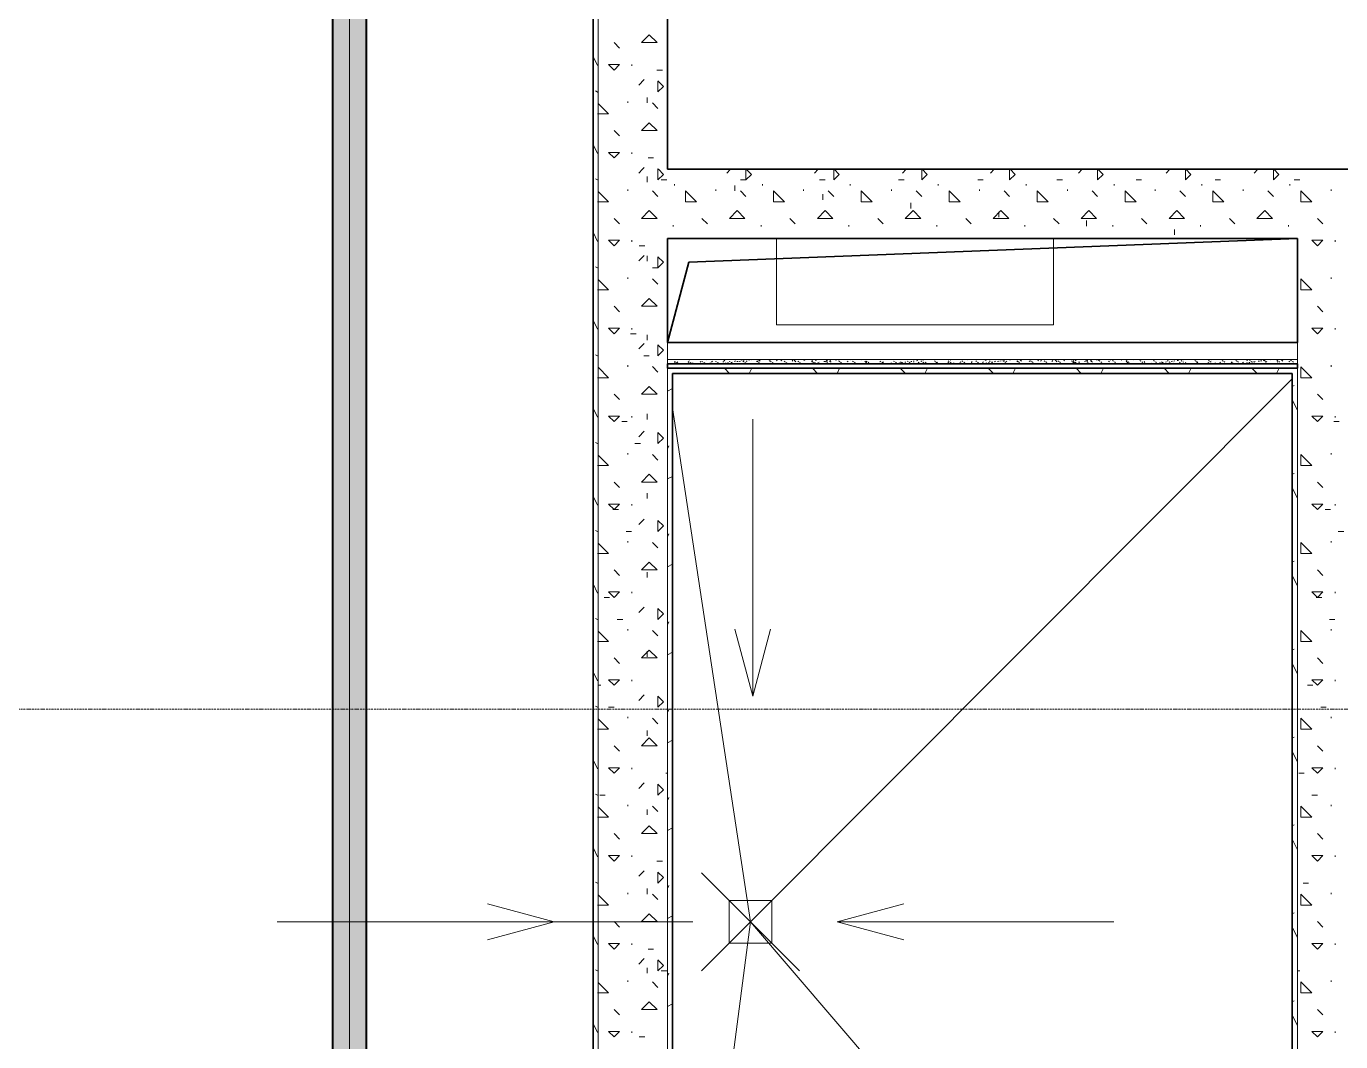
# Model space of a CAD drawing. Header units: millimetres. Extents: x -4948 to 42228, y -4856 to 69378.
# Drawn here: x 382 to 4179, y 17131 to 20065 of the extents above; entities that cross this region are included whole.
import ezdxf

# ---------------------------------------------------------------- set-up
doc = ezdxf.new("R2010")
doc.units = ezdxf.units.MM
doc.linetypes.add('Штрихпунктир 5 х 1_5 мм', pattern=[8, 5, -1.5, 0, -1.5])
for name, color, linetype, lineweight in [('A-DETL', 90, 'Continuous', 9), ('A-DETL-THIN', 151, 'Continuous', 13), ('A-FLOR', 192, 'Continuous', 13), ('A-WALL', 113, 'Continuous', 13), ('A-WALL-PATT', 111, 'Continuous', 13), ('E-CABL-TRAY', 211, 'Continuous', 9), ('E-CABL-TRAY-CNTR', 211, 'Continuous', 9), ('I-WALL', 2, 'Continuous', 13), ('S-GRID', 1, 'Continuous', 30)]:
    doc.layers.add(name, color=color, linetype=linetype, lineweight=lineweight)

# ---------------------------------------------------------------- blocks, each defined once
blk = doc.blocks.new('27ELB-RD-AR-0000-BIM_rvt-1-1 этаж отм_ _0_000 лотки')
at = {"layer": 'A-DETL', "color": 252, "lineweight": 35}
for p, q in [((2296, 19383.9), (4053.9, 19452.1)), ((2233.9, 19152.1), (2296, 19383.9))]:
    blk.add_line(p, q, dxfattribs=at)
at = {"layer": 'A-DETL', "color": 252}
for p, q in [((2412.3, 17538.9), (2535.3, 17538.9)), ((2412.3, 17415.9), (2412.3, 17538.9)), ((2535.3, 17538.9), (2535.3, 17415.9)), ((2535.3, 17415.9), (2412.3, 17415.9))]:
    blk.add_line(p, q, dxfattribs=at)
at = {"layer": 'A-DETL', "color": 252, "lineweight": 25}
for p in [(2413.8, 17537.5), (2534, 17537.5), (2412.4, 17415.9), (2535.2, 17416.1)]:
    blk.add_line(p, (2473.9, 17477.4), dxfattribs=at)
at = {"layer": 'A-DETL-THIN', "color": 252, "lineweight": 9}
for p, q in [((2480.3, 18129.7), (2480.3, 18929.7)), ((2480.3, 18129.7), (2428.6, 18322.9)), ((2480.3, 18129.7), (2532.1, 18322.9)), ((2473.9, 17477.4), (2332.4, 17618.8)), ((2473.9, 17477.4), (2615.3, 17618.8)), ((1906.8, 17477.4), (1713.6, 17529.2)), ((2723.9, 17477.4), (2917, 17529.2)), ((1906.8, 17477.4), (1106.8, 17477.4)), ((1906.8, 17477.4), (1713.6, 17425.6)), ((1906.8, 17477.4), (2306.8, 17477.4)), ((2473.9, 17477.4), (2332.4, 17336)), ((2473.9, 17477.4), (2615.3, 17336)), ((2723.9, 17477.4), (3523.9, 17477.4)), ((2723.9, 17477.4), (2917, 17425.6))]:
    blk.add_line(p, q, dxfattribs=at)
at = {"layer": 'A-FLOR', "color": 252, "lineweight": 18}
for p, q in [((2473.9, 17477.4), (4038.9, 19047.1)), ((2248.9, 18963.1), (2473.9, 17477.4)), ((2248.9, 15747.4), (2473.9, 17477.4)), ((4038.9, 15649.6), (2473.9, 17477.4))]:
    blk.add_line(p, q, dxfattribs=at)
at = {"layer": 'A-WALL', "color": 252, "lineweight": 9}
for p, q in [((2033.9, 19652.1), (2033.9, 26127.1)), ((2033.9, 26127.1), (2033.9, 19652.1)), ((2033.9, 19652.1), (2033.9, 15632.1)), ((2033.9, 15632.1), (2033.9, 19652.1)), ((2233.9, 19152.1), (2233.9, 19102.1)), ((4053.9, 19102.1), (4053.9, 19152.1)), ((4053.9, 19102.1), (2233.9, 19102.1)), ((2233.9, 19102.1), (2233.9, 19089.6)), ((4053.9, 19089.6), (4053.9, 19102.1)), ((2233.9, 15632.1), (2233.9, 19077.1)), ((2233.9, 19077.1), (2233.9, 15632.1)), ((4053.9, 14204.1), (4053.9, 19077.1)), ((4053.9, 19077.1), (4053.9, 14204.1))]:
    blk.add_line(p, q, dxfattribs=at)
at = {"layer": 'A-WALL-PATT', "color": 252, "linetype": 'Continuous', "lineweight": 9}
for p, q in [((2095.4, 20002.5), (2079.6, 20018.4)), ((2159, 20018.4), (2181.4, 20040.8)), ((2159, 20018.4), (2203.9, 20018.4)), ((2203.9, 20018.4), (2181.4, 20040.8)), ((2032, 19951.7), (2018.9, 19978)), ((2079.6, 19939), (2063.7, 19954.9)), ((2063.7, 19954.9), (2095.5, 19954.9)), ((2079.6, 19939), (2095.5, 19954.9)), ((2131.2, 19950.9), (2131.2, 19954.9)), ((2203.4, 19939), (2219.3, 19939)), ((2151.1, 19895.3), (2166.9, 19911.2)), ((2222.4, 19891.4), (2206.6, 19907.3)), ((2206.6, 19875.5), (2206.6, 19907.2)), ((2033.9, 19874.5), (2026.1, 19878.4)), ((2206.6, 19875.5), (2222.5, 19891.4)), ((2063.7, 19812), (2033.9, 19841.9)), ((2119.3, 19843.8), (2119.3, 19847.7)), ((2174.9, 19843.8), (2174.9, 19859.6)), ((2206.6, 19827.9), (2190.7, 19843.8)), ((2032, 19812), (2033.9, 19812)), ((2033.9, 19812), (2063.7, 19812)), ((2159, 19764.4), (2181.4, 19786.8)), ((2203.9, 19764.4), (2181.4, 19786.8)), ((2095.4, 19748.5), (2079.6, 19764.4)), ((2159, 19764.4), (2203.9, 19764.4)), ((2032, 19697.7), (2018.9, 19724)), ((2079.6, 19685), (2063.7, 19700.9)), ((2063.7, 19700.9), (2095.5, 19700.9)), ((2079.6, 19685), (2095.5, 19700.9)), ((2131.2, 19696.9), (2131.2, 19700.9)), ((2178.1, 19685), (2193.9, 19685)), ((2151.1, 19641.3), (2161.8, 19652.1)), ((2161.8, 19652.1), (2166.9, 19657.2)), ((2207.8, 19652.1), (2206.6, 19653.3)), ((2206.6, 19652.1), (2206.6, 19653.2)), ((2206.6, 19621.5), (2206.6, 19652.1)), ((2206.6, 19621.5), (2222.5, 19637.4)), ((2222.4, 19637.4), (2207.8, 19652.1)), ((2405.1, 19641.3), (2415.8, 19652.1)), ((2460.6, 19621.5), (2460.6, 19652.1)), ((2460.6, 19621.5), (2476.5, 19637.4)), ((2476.4, 19637.4), (2461.8, 19652.1)), ((2659.1, 19641.3), (2669.8, 19652.1)), ((2714.6, 19621.5), (2714.6, 19652.1)), ((2714.6, 19621.5), (2730.5, 19637.4)), ((2730.4, 19637.4), (2715.8, 19652.1)), ((2913.1, 19641.3), (2923.8, 19652.1)), ((2968.6, 19621.5), (2968.6, 19652.1)), ((2968.6, 19621.5), (2984.5, 19637.4)), ((2984.4, 19637.4), (2969.8, 19652.1)), ((3167.1, 19641.3), (3177.8, 19652.1)), ((3222.6, 19621.5), (3222.6, 19652.1)), ((3222.6, 19621.5), (3238.5, 19637.4)), ((3238.4, 19637.4), (3223.8, 19652.1)), ((3421.1, 19641.3), (3431.8, 19652.1)), ((3476.6, 19621.5), (3476.6, 19652.1)), ((3476.6, 19621.5), (3492.5, 19637.4)), ((3492.4, 19637.4), (3477.8, 19652.1)), ((3675.1, 19641.3), (3685.8, 19652.1)), ((3730.6, 19621.5), (3730.6, 19652.1)), ((3730.6, 19621.5), (3746.5, 19637.4)), ((3746.4, 19637.4), (3731.8, 19652.1)), ((3929.1, 19641.3), (3939.8, 19652.1)), ((3984.6, 19621.5), (3984.6, 19652.1)), ((3984.6, 19621.5), (4000.5, 19637.4)), ((4000.4, 19637.4), (3985.8, 19652.1)), ((2033.9, 19620.5), (2026.1, 19624.4)), ((2174.9, 19615.1), (2174.9, 19631)), ((2216.2, 19621.5), (2232, 19621.5)), ((2254.3, 19605.6), (2254.3, 19609.6)), ((2428.9, 19589.7), (2428.9, 19605.6)), ((2444.8, 19621.5), (2460.6, 19621.5)), ((2508.3, 19605.6), (2508.3, 19609.6)), ((2673.3, 19621.5), (2689.2, 19621.5)), ((2762.3, 19605.6), (2762.3, 19609.6)), ((2901.9, 19621.5), (2917.8, 19621.5)), ((3016.3, 19605.6), (3016.3, 19609.6)), ((3130.6, 19621.5), (3146.4, 19621.5)), ((3270.3, 19605.6), (3270.3, 19609.6)), ((3359.2, 19621.5), (3375, 19621.5)), ((3524.3, 19605.6), (3524.3, 19609.6)), ((3587.7, 19621.5), (3603.6, 19621.5)), ((3778.3, 19605.6), (3778.3, 19609.6)), ((3816.3, 19621.5), (3832.2, 19621.5)), ((4032.3, 19605.6), (4032.3, 19609.6)), ((4044.9, 19621.5), (4060.8, 19621.5)), ((2032, 19558), (2033.9, 19558)), ((2063.7, 19558), (2033.9, 19587.9)), ((2033.9, 19558), (2063.7, 19558)), ((2119.3, 19589.7), (2119.3, 19593.7)), ((2206.6, 19573.9), (2190.7, 19589.8)), ((2286, 19558), (2286, 19589.7)), ((2317.7, 19558), (2286, 19589.7)), ((2286, 19558), (2317.7, 19558)), ((2373.3, 19589.7), (2373.3, 19593.7)), ((2460.6, 19573.9), (2444.7, 19589.8)), ((2540, 19558), (2540, 19589.7)), ((2571.7, 19558), (2540, 19589.7)), ((2540, 19558), (2571.7, 19558)), ((2627.3, 19589.7), (2627.3, 19593.7)), ((2682.9, 19564.3), (2682.9, 19580.2)), ((2714.6, 19573.9), (2698.7, 19589.8)), ((2794, 19558), (2794, 19589.7)), ((2825.7, 19558), (2794, 19589.7)), ((2794, 19558), (2825.7, 19558)), ((2881.3, 19589.7), (2881.3, 19593.7)), ((2968.6, 19573.9), (2952.7, 19589.8)), ((3048, 19558), (3048, 19589.7)), ((3079.7, 19558), (3048, 19589.7)), ((3048, 19558), (3079.7, 19558)), ((3135.3, 19589.7), (3135.3, 19593.7)), ((3222.6, 19573.9), (3206.7, 19589.8)), ((3302, 19558), (3302, 19589.7)), ((3333.7, 19558), (3302, 19589.7)), ((3302, 19558), (3333.7, 19558)), ((3389.3, 19589.7), (3389.3, 19593.7)), ((3476.6, 19573.9), (3460.7, 19589.8)), ((3556, 19558), (3556, 19589.7)), ((3587.7, 19558), (3556, 19589.7)), ((3556, 19558), (3587.7, 19558)), ((3643.3, 19589.7), (3643.3, 19593.7)), ((3730.6, 19573.9), (3714.7, 19589.8)), ((3810, 19558), (3810, 19589.7)), ((3841.7, 19558), (3810, 19589.7)), ((3810, 19558), (3841.7, 19558)), ((3897.3, 19589.7), (3897.3, 19593.7)), ((3984.6, 19573.9), (3968.7, 19589.8)), ((4064, 19558), (4064, 19589.7)), ((4095.7, 19558), (4064, 19589.7)), ((4064, 19558), (4095.7, 19558)), ((4151.3, 19589.7), (4151.3, 19593.7)), ((2159, 19510.4), (2181.4, 19532.8)), ((2203.9, 19510.4), (2181.4, 19532.8)), ((2413, 19510.4), (2435.4, 19532.8)), ((2457.9, 19510.4), (2435.4, 19532.8)), ((2667, 19510.4), (2689.4, 19532.8)), ((2711.9, 19510.4), (2689.4, 19532.8)), ((2921, 19510.4), (2943.4, 19532.8)), ((2936.9, 19539), (2936.9, 19554.8)), ((2965.9, 19510.4), (2943.4, 19532.8)), ((3175, 19510.4), (3197.4, 19532.8)), ((3190.9, 19513.5), (3190.9, 19529.4)), ((3219.9, 19510.4), (3197.4, 19532.8)), ((3429, 19510.4), (3451.4, 19532.8)), ((3473.9, 19510.4), (3451.4, 19532.8)), ((3683, 19510.4), (3705.4, 19532.8)), ((3727.9, 19510.4), (3705.4, 19532.8)), ((3937, 19510.4), (3959.4, 19532.8)), ((3981.9, 19510.4), (3959.4, 19532.8)), ((2095.4, 19494.5), (2079.6, 19510.4)), ((2159, 19510.4), (2203.9, 19510.4)), ((2250.3, 19486.6), (2250.3, 19490.5)), ((2349.4, 19494.5), (2333.6, 19510.4)), ((2413, 19510.4), (2457.9, 19510.4)), ((2504.3, 19486.6), (2504.3, 19490.5)), ((2603.4, 19494.5), (2587.6, 19510.4)), ((2667, 19510.4), (2711.9, 19510.4)), ((2758.3, 19486.6), (2758.3, 19490.5)), ((2857.4, 19494.5), (2841.6, 19510.4)), ((2921, 19510.4), (2965.9, 19510.4)), ((3012.3, 19486.6), (3012.3, 19490.5)), ((3111.4, 19494.5), (3095.6, 19510.4)), ((3175, 19510.4), (3219.9, 19510.4)), ((3266.3, 19486.6), (3266.3, 19490.5)), ((3365.4, 19494.5), (3349.6, 19510.4)), ((3429, 19510.4), (3473.9, 19510.4)), ((3444.9, 19488.2), (3444.9, 19504)), ((3520.3, 19486.6), (3520.3, 19490.5)), ((3619.4, 19494.5), (3603.6, 19510.4)), ((3683, 19510.4), (3727.9, 19510.4)), ((3774.3, 19486.6), (3774.3, 19490.5)), ((3873.4, 19494.5), (3857.6, 19510.4)), ((3937, 19510.4), (3981.9, 19510.4)), ((4028.3, 19486.6), (4028.3, 19490.5)), ((4127.4, 19494.5), (4111.6, 19510.4)), ((2032, 19443.7), (2018.9, 19470)), ((2079.6, 19431), (2063.7, 19446.9)), ((2063.7, 19446.9), (2095.5, 19446.9)), ((2079.6, 19431), (2095.5, 19446.9)), ((2131.2, 19442.9), (2131.2, 19446.9)), ((3698.9, 19462.8), (3698.9, 19478.6)), ((3952.9, 19452.1), (3952.9, 19453.2)), ((4111.6, 19431), (4095.7, 19446.9)), ((4095.7, 19446.9), (4127.5, 19446.9)), ((4111.6, 19431), (4127.5, 19446.9)), ((4163.2, 19442.9), (4163.2, 19446.9)), ((2152.7, 19431), (2168.5, 19431)), ((2033.9, 19366.5), (2026.1, 19370.4)), ((2151.1, 19387.3), (2166.9, 19403.2)), ((2174.9, 19386.5), (2174.9, 19402.4)), ((2222.4, 19383.4), (2206.6, 19399.3)), ((2206.6, 19367.5), (2206.6, 19399.2)), ((2206.6, 19367.5), (2222.5, 19383.4)), ((2063.7, 19304), (2033.9, 19333.9)), ((2119.3, 19335.7), (2119.3, 19339.7)), ((2206.6, 19319.9), (2190.7, 19335.8)), ((2190.8, 19367.5), (2206.6, 19367.5)), ((4064, 19304), (4064, 19335.7)), ((4095.7, 19304), (4064, 19335.7)), ((4151.3, 19335.7), (4151.3, 19339.7)), ((2032, 19304), (2033.9, 19304)), ((2033.9, 19304), (2063.7, 19304)), ((4064, 19304), (4095.7, 19304)), ((2095.4, 19240.5), (2079.6, 19256.4)), ((2159, 19256.4), (2181.4, 19278.8)), ((2159, 19256.4), (2203.9, 19256.4)), ((2203.9, 19256.4), (2181.4, 19278.8)), ((4127.4, 19240.5), (4111.6, 19256.4)), ((2032, 19189.7), (2018.9, 19216)), ((2079.6, 19177), (2063.7, 19192.9)), ((2063.7, 19192.9), (2095.5, 19192.9)), ((2079.6, 19177), (2095.5, 19192.9)), ((2131.2, 19188.9), (2131.2, 19192.9)), ((4111.6, 19177), (4095.7, 19192.9)), ((4095.7, 19192.9), (4127.5, 19192.9)), ((4111.6, 19177), (4127.5, 19192.9)), ((4163.2, 19188.9), (4163.2, 19192.9)), ((2127.3, 19177), (2143.1, 19177)), ((2151.1, 19133.3), (2166.9, 19149.2)), ((2174.9, 19157.9), (2174.9, 19173.8)), ((2222.4, 19129.4), (2206.6, 19145.3)), ((2206.6, 19113.5), (2206.6, 19145.2)), ((2033.9, 19112.5), (2026.1, 19116.4)), ((2165.4, 19113.5), (2181.2, 19113.5)), ((2206.6, 19113.5), (2222.5, 19129.4)), ((2295.7, 19102.1), (2297.3, 19100.7)), ((2346.1, 19102.1), (2346.5, 19101.7)), ((2396.4, 19102.1), (2397.2, 19101.4)), ((2446.7, 19102.1), (2448.9, 19100.1)), ((2475.8, 19101.7), (2478.5, 19102.1)), ((2497.2, 19102), (2499.6, 19099.8)), ((2726.8, 19101.9), (2728.2, 19102.1)), ((2728.2, 19100.8), (2729.9, 19102.1)), ((2761.5, 19101.3), (2762.6, 19102.1)), ((2793.9, 19101.1), (2795.2, 19102.1)), ((2977.8, 19102.1), (2978, 19102.1)), ((3050.9, 19102.1), (3052.2, 19100.9)), ((3101.2, 19102.1), (3101.4, 19101.9)), ((3151.5, 19102.1), (3152.1, 19101.6)), ((3201.9, 19102.1), (3203.8, 19100.4)), ((3252.2, 19102.1), (3254.5, 19100)), ((3472.9, 19101.5), (3476.2, 19101.9)), ((3478.9, 19099.9), (3481.5, 19101.9)), ((3512.1, 19100.3), (3514.4, 19102.1)), ((3544.6, 19100.1), (3547.1, 19102.1)), ((3578.9, 19101.4), (3579.8, 19102.1)), ((3612.1, 19101.8), (3612.5, 19102.1)), ((3644.6, 19101.6), (3645.2, 19102.1)), ((3723.9, 19101.7), (3727.2, 19102.1)), ((3806, 19102.1), (3807, 19101.1)), ((3906.7, 19102.1), (3907, 19101.8)), ((3907, 19101.8), (3907, 19101.8)), ((3907, 19101.8), (3909.4, 19099.6)), ((3957, 19102.1), (3958.7, 19100.6)), ((3974.9, 19101.8), (3977.1, 19102.1)), ((4007.4, 19102.1), (4009.3, 19100.3)), ((2063.7, 19050), (2033.9, 19079.9)), ((2119.3, 19081.7), (2119.3, 19085.7)), ((2206.6, 19065.9), (2190.7, 19081.8)), ((2254.3, 19093.9), (2256.6, 19091.8)), ((2254.4, 19096.9), (2257.2, 19095.1)), ((2256.6, 19091.8), (2256.6, 19091.8)), ((2256.6, 19091.8), (2259, 19089.6)), ((2259.7, 19093.5), (2262.6, 19091.7)), ((2261.3, 19093.7), (2263.9, 19095.8)), ((2293.8, 19093.6), (2296.4, 19095.6)), ((2293.9, 19097), (2296.7, 19095.2)), ((2299.3, 19093.6), (2302.1, 19091.8)), ((2305.9, 19092.8), (2308.3, 19090.5)), ((2328.1, 19094.8), (2330.7, 19096.9)), ((2333.5, 19097.1), (2336.3, 19095.3)), ((2338.8, 19093.7), (2341.7, 19091.9)), ((2356.7, 19092.4), (2359, 19090.2)), ((2359, 19090.2), (2359, 19090.2)), ((2359, 19090.2), (2359.7, 19089.6)), ((2361.3, 19095.2), (2364, 19097.3)), ((2373, 19097.1), (2375.8, 19095.3)), ((2378.4, 19093.7), (2381.2, 19091.9)), ((2383.5, 19089.6), (2386.9, 19090)), ((2393.8, 19095.1), (2396.5, 19097.1)), ((2397.2, 19101.4), (2397.2, 19101.4)), ((2397.2, 19101.4), (2399.7, 19099.1)), ((2413.6, 19062.1), (2398.6, 19077.1)), ((2400.5, 19091.8), (2403.8, 19092.3)), ((2407.4, 19092.7), (2410.7, 19093.2)), ((2408.2, 19091.2), (2410, 19089.6)), ((2412.6, 19097.2), (2415.4, 19095.4)), ((2417.7, 19094.1), (2421, 19094.5)), ((2417.9, 19093.8), (2420.7, 19092)), ((2428.1, 19096.3), (2430.8, 19098.4)), ((2434.7, 19096.3), (2438, 19096.8)), ((2441.6, 19097.2), (2444.9, 19097.7)), ((2451.9, 19098.6), (2455.2, 19099)), ((2452.1, 19097.3), (2454.9, 19095.5)), ((2457.5, 19093.9), (2460.3, 19092.1)), ((2459.1, 19090.8), (2460.4, 19089.6)), ((2461.4, 19096.7), (2464, 19098.8)), ((2468.9, 19100.8), (2472.2, 19101.3)), ((2469.8, 19062.1), (2477.3, 19077.1)), ((2491.7, 19097.4), (2494.5, 19095.6)), ((2493.8, 19096.6), (2496.5, 19098.6)), ((2497, 19093.9), (2499.8, 19092.1)), ((2499.6, 19099.8), (2499.6, 19099.8)), ((2499.6, 19099.8), (2502.1, 19097.5)), ((2510.6, 19089.7), (2510.7, 19089.6)), ((2528.1, 19097.8), (2530.8, 19099.9)), ((2531.2, 19097.4), (2534, 19095.6)), ((2536.6, 19094), (2539.4, 19092.2)), ((2548.8, 19100.8), (2551.3, 19098.6)), ((2561.4, 19098.2), (2564, 19100.3)), ((2570.8, 19097.5), (2573.6, 19095.7)), ((2576.1, 19094.1), (2578.9, 19092.3)), ((2593.9, 19098.1), (2596.5, 19100.1)), ((2599.6, 19100.4), (2602, 19098.3)), ((2602, 19098.3), (2602, 19098.3)), ((2602, 19098.3), (2604.4, 19096)), ((2610.3, 19097.6), (2613.1, 19095.8)), ((2615.7, 19094.2), (2618.5, 19092.4)), ((2628.2, 19099.3), (2630.8, 19101.4)), ((2634.5, 19089.8), (2637.9, 19090.2)), ((2649.9, 19097.6), (2652.7, 19095.8)), ((2651.2, 19099.3), (2653.7, 19097)), ((2651.5, 19092), (2654.8, 19092.4)), ((2667.6, 19062.1), (2652.6, 19077.1)), ((2655.2, 19094.2), (2658, 19092.4)), ((2658.4, 19092.9), (2661.7, 19093.3)), ((2661.4, 19099.7), (2664.1, 19101.8)), ((2668.7, 19094.3), (2672, 19094.7)), ((2680.9, 19089.6), (2681.3, 19089.9)), ((2685.7, 19096.5), (2689, 19096.9)), ((2689.4, 19097.7), (2692.2, 19095.9)), ((2692.6, 19097.4), (2695.9, 19097.8)), ((2693.9, 19099.6), (2696.6, 19101.6)), ((2694.8, 19094.3), (2697.6, 19092.5)), ((2702, 19098.8), (2704.4, 19096.7)), ((2702.9, 19098.8), (2706.2, 19099.2)), ((2704.4, 19096.7), (2704.4, 19096.7)), ((2704.4, 19096.7), (2706.8, 19094.4)), ((2713.6, 19089.6), (2714.5, 19090.3)), ((2719.9, 19101), (2723.2, 19101.4)), ((2723.8, 19062.1), (2731.3, 19077.1)), ((2729, 19097.8), (2731.8, 19096)), ((2734.3, 19094.4), (2737.1, 19092.6)), ((2746.3, 19089.6), (2747, 19090.1)), ((2753.6, 19097.7), (2756.1, 19095.4)), ((2768.5, 19097.9), (2771.3, 19096.1)), ((2773.9, 19094.4), (2776.7, 19092.6)), ((2779, 19089.6), (2781.3, 19091.4)), ((2804.4, 19097.3), (2806.7, 19095.1)), ((2806.7, 19095.1), (2806.7, 19095.1)), ((2806.7, 19095.1), (2809.2, 19092.9)), ((2808.1, 19097.9), (2810.9, 19096.1)), ((2811.9, 19089.8), (2814.5, 19091.8)), ((2813.4, 19094.5), (2816.2, 19092.7)), ((2844.4, 19089.6), (2847, 19091.7)), ((2847.6, 19098), (2850.4, 19096.2)), ((2853, 19094.6), (2855.8, 19092.8)), ((2856, 19096.2), (2858.4, 19093.9)), ((2878.7, 19090.8), (2881.3, 19092.9)), ((2885.5, 19089.9), (2888.9, 19090.4)), ((2887.2, 19098.1), (2890, 19096.3)), ((2892.5, 19094.7), (2895.3, 19092.9)), ((2902.5, 19092.2), (2905.8, 19092.6)), ((2921.6, 19062.1), (2906.6, 19077.1)), ((2906.8, 19095.7), (2909.1, 19093.6)), ((2909.1, 19093.6), (2909.1, 19093.6)), ((2909.1, 19093.6), (2911.6, 19091.3)), ((2909.4, 19093.1), (2912.7, 19093.5)), ((2911.9, 19091.3), (2914.6, 19093.3)), ((2919.7, 19094.4), (2923.1, 19094.9)), ((2926.7, 19098.1), (2929.5, 19096.3)), ((2932.1, 19094.7), (2934.9, 19092.9)), ((2936.7, 19096.7), (2940, 19097.1)), ((2943.6, 19097.6), (2946.9, 19098)), ((2944.4, 19091.1), (2947.1, 19093.2)), ((2953.9, 19098.9), (2957.2, 19099.4)), ((2958.4, 19094.6), (2960.8, 19092.3)), ((2966.3, 19098.2), (2969.1, 19096.4)), ((2970.9, 19101.2), (2974.2, 19101.6)), ((2971.6, 19094.8), (2974.4, 19093)), ((2977.8, 19062.1), (2985.3, 19077.1)), ((2978.7, 19092.4), (2981.4, 19094.4)), ((3005.8, 19098.3), (3008.6, 19096.5)), ((3009.2, 19094.2), (3011.5, 19092)), ((3011.2, 19094.9), (3014, 19093.1)), ((3011.5, 19092), (3011.5, 19092)), ((3011.5, 19092), (3014, 19089.8)), ((3011.9, 19092.8), (3014.6, 19094.8)), ((3044.4, 19092.6), (3047.1, 19094.7)), ((3045.4, 19098.4), (3048.2, 19096.6)), ((3050.7, 19095), (3053.5, 19093.2)), ((3060.7, 19093), (3063.2, 19090.8)), ((3078.7, 19093.9), (3081.4, 19095.9)), ((3084.9, 19098.4), (3087.7, 19096.6)), ((3090.3, 19095), (3093.1, 19093.2)), ((3111.6, 19092.6), (3113.9, 19090.5)), ((3112, 19094.3), (3114.6, 19096.3)), ((3113.9, 19090.5), (3113.9, 19090.5)), ((3113.9, 19090.5), (3114.8, 19089.6)), ((3124.5, 19098.5), (3127.3, 19096.7)), ((3129.8, 19095.1), (3132.6, 19093.3)), ((3136.5, 19090.1), (3139.9, 19090.5)), ((3144.5, 19094.1), (3147.1, 19096.2)), ((3152.1, 19101.6), (3152.1, 19101.6)), ((3152.1, 19101.6), (3154.6, 19099.3)), ((3153.5, 19092.3), (3156.8, 19092.8)), ((3160.4, 19093.2), (3163.7, 19093.7)), ((3175.6, 19062.1), (3160.6, 19077.1)), ((3163.1, 19091.5), (3165.2, 19089.6)), ((3164, 19098.6), (3166.8, 19096.8)), ((3169.4, 19095.2), (3172.2, 19093.4)), ((3170.7, 19094.6), (3174.1, 19095)), ((3178.8, 19095.4), (3181.4, 19097.4)), ((3187.7, 19096.8), (3191, 19097.3)), ((3194.6, 19097.7), (3197.9, 19098.2)), ((3203.6, 19098.7), (3206.4, 19096.9)), ((3204.9, 19099.1), (3208.2, 19099.5)), ((3208.9, 19095.2), (3211.7, 19093.4)), ((3212, 19095.8), (3214.7, 19097.8)), ((3213.9, 19091), (3215.5, 19089.6)), ((3221.9, 19101.3), (3225.2, 19101.8)), ((3231.8, 19062.1), (3239.3, 19077.1)), ((3243.1, 19098.7), (3245.9, 19096.9)), ((3244.5, 19095.6), (3247.2, 19097.7)), ((3248.5, 19095.3), (3251.3, 19093.5)), ((3254.5, 19100), (3254.5, 19100)), ((3254.5, 19100), (3256.9, 19097.8)), ((3265.5, 19089.9), (3265.9, 19089.6)), ((3278.8, 19096.9), (3281.5, 19098.9)), ((3282.7, 19098.8), (3285.5, 19097)), ((3288, 19095.4), (3290.8, 19093.6)), ((3303.7, 19101.1), (3306.2, 19098.8)), ((3312, 19097.3), (3314.7, 19099.3)), ((3322.2, 19098.9), (3325, 19097.1)), ((3327.6, 19095.5), (3330.4, 19093.7)), ((3344.5, 19097.1), (3347.2, 19099.2)), ((3354.5, 19100.6), (3356.9, 19098.5)), ((3356.9, 19098.5), (3356.9, 19098.5)), ((3356.9, 19098.5), (3359.3, 19096.2)), ((3361.8, 19098.9), (3364.6, 19097.1)), ((3367.1, 19095.5), (3369.9, 19093.7)), ((3378.8, 19098.4), (3381.5, 19100.4)), ((3387.6, 19090.3), (3390.9, 19090.7)), ((3401.3, 19099), (3404.1, 19097.2)), ((3404.5, 19092.5), (3407.9, 19092.9)), ((3406.1, 19099.5), (3408.5, 19097.2)), ((3406.7, 19095.6), (3409.5, 19093.8)), ((3411.4, 19093.4), (3414.7, 19093.8)), ((3412.1, 19098.8), (3414.7, 19100.8)), ((3429.6, 19062.1), (3414.6, 19077.1)), ((3421.7, 19094.8), (3425.1, 19095.2)), ((3438.7, 19097), (3442, 19097.4)), ((3440.9, 19099.1), (3443.7, 19097.3)), ((3444.6, 19098.6), (3447.2, 19100.7)), ((3445.6, 19097.9), (3448.9, 19098.3)), ((3446.2, 19095.7), (3449, 19093.9)), ((3455.9, 19099.3), (3459.2, 19099.7)), ((3456.9, 19099.1), (3459.2, 19096.9)), ((3459.2, 19096.9), (3459.2, 19096.9)), ((3459.2, 19096.9), (3461.7, 19094.7)), ((3480.4, 19099.2), (3483.2, 19097.4)), ((3485.8, 19095.7), (3488.6, 19093.9)), ((3485.8, 19062.1), (3493.3, 19077.1)), ((3508.5, 19098), (3510.9, 19095.7)), ((3520, 19099.2), (3522.8, 19097.4)), ((3525.3, 19095.8), (3528.1, 19094)), ((3530.8, 19089.6), (3531.9, 19090.4)), ((3559.3, 19097.5), (3561.6, 19095.4)), ((3559.5, 19099.3), (3562.3, 19097.5)), ((3561.6, 19095.4), (3561.6, 19095.4)), ((3561.6, 19095.4), (3564.1, 19093.1)), ((3563.5, 19089.6), (3565.2, 19090.9)), ((3564.9, 19095.9), (3567.7, 19094.1)), ((3596.2, 19089.6), (3597.7, 19090.7)), ((3599.1, 19099.4), (3601.9, 19097.6)), ((3604.4, 19096), (3607.2, 19094.2)), ((3610.9, 19096.4), (3613.3, 19094.1)), ((3629.3, 19089.9), (3632, 19091.9)), ((3638.6, 19099.5), (3641.4, 19097.6)), ((3638.6, 19090.4), (3641.9, 19090.9)), ((3644, 19096), (3646.8, 19094.2)), ((3655.5, 19092.7), (3658.9, 19093.1)), ((3661.7, 19096), (3664, 19093.8)), ((3662.4, 19093.6), (3665.7, 19094)), ((3662.6, 19090.3), (3665.2, 19092.4)), ((3664, 19093.8), (3664, 19093.8)), ((3664, 19093.8), (3666.5, 19091.5)), ((3683.6, 19062.1), (3668.6, 19077.1)), ((3672.7, 19094.9), (3676.1, 19095.4)), ((3678.2, 19099.5), (3681, 19097.7)), ((3683.5, 19096.1), (3686.3, 19094.3)), ((3689.7, 19097.2), (3693.1, 19097.6)), ((3695, 19090.2), (3697.7, 19092.2)), ((3696.6, 19098.1), (3699.9, 19098.5)), ((3706.9, 19099.4), (3710.2, 19099.9)), ((3713.2, 19094.8), (3715.7, 19092.6)), ((3717.7, 19099.6), (3720.5, 19097.8)), ((3723.1, 19096.2), (3725.9, 19094.4)), ((3729.3, 19091.4), (3732, 19093.4)), ((3739.8, 19062.1), (3747.3, 19077.1)), ((3757.3, 19099.7), (3760.1, 19097.9)), ((3762.6, 19096.3), (3765.4, 19094.5)), ((3762.6, 19091.8), (3765.2, 19093.9)), ((3764.1, 19094.4), (3766.4, 19092.3)), ((3766.4, 19092.3), (3766.4, 19092.3)), ((3766.4, 19092.3), (3768.9, 19090)), ((3795.1, 19091.7), (3797.7, 19093.7)), ((3796.8, 19099.7), (3799.6, 19097.9)), ((3802.2, 19096.3), (3805, 19094.5)), ((3815.6, 19093.3), (3818.1, 19091)), ((3829.4, 19092.9), (3832, 19094.9)), ((3836.4, 19099.8), (3839.2, 19098)), ((3841.7, 19096.4), (3844.5, 19094.6)), ((3862.6, 19093.3), (3865.3, 19095.4)), ((3866.4, 19092.8), (3868.8, 19090.7)), ((3868.8, 19090.7), (3868.8, 19090.7)), ((3868.8, 19090.7), (3870, 19089.6)), ((3875.9, 19099.9), (3878.7, 19098.1)), ((3881.3, 19096.5), (3884.1, 19094.7)), ((3882.1, 19089.6), (3882.6, 19089.7)), ((3889.6, 19090.6), (3892.9, 19091)), ((3895.1, 19093.2), (3897.8, 19095.2)), ((3906.6, 19092.8), (3909.9, 19093.3)), ((3913.4, 19093.7), (3916.7, 19094.2)), ((3915.5, 19100), (3918.3, 19098.2)), ((3918, 19091.7), (3920.3, 19089.6)), ((3920.8, 19096.5), (3923.6, 19094.7)), ((3937.6, 19062.1), (3922.6, 19077.1)), ((3923.7, 19095.1), (3927.1, 19095.5)), ((3929.4, 19094.4), (3932.1, 19096.5)), ((3940.7, 19097.3), (3944.1, 19097.8)), ((3947.6, 19098.2), (3950.9, 19098.7)), ((3955, 19100), (3957.8, 19098.2)), ((3957.9, 19099.6), (3961.3, 19100)), ((3960.4, 19096.6), (3963.2, 19094.8)), ((3962.7, 19094.8), (3965.3, 19096.9)), ((3968.8, 19091.3), (3970.7, 19089.6)), ((3993.8, 19062.1), (4001.3, 19077.1)), ((3994.6, 19100.1), (3997.4, 19098.3)), ((3995.1, 19094.7), (3997.8, 19096.7)), ((3999.9, 19096.7), (4002.7, 19094.9)), ((4009.3, 19100.3), (4009.3, 19100.3)), ((4009.3, 19100.3), (4011.8, 19098)), ((4020.4, 19090.2), (4021, 19089.6)), ((4029.4, 19095.9), (4032.1, 19098)), ((4034.1, 19100.2), (4036.9, 19098.4)), ((4039.5, 19096.8), (4042.3, 19095)), ((4064, 19050), (4064, 19081.7)), ((4095.7, 19050), (4064, 19081.7)), ((4151.3, 19081.7), (4151.3, 19085.7)), ((2032, 19050), (2033.9, 19050)), ((2033.9, 19050), (2063.7, 19050)), ((4038.9, 19024.7), (4044.6, 19027.5)), ((4064, 19050), (4095.7, 19050)), ((2095.4, 18986.5), (2079.6, 19002.4)), ((2159, 19002.4), (2181.4, 19024.8)), ((2159, 19002.4), (2203.9, 19002.4)), ((2203.9, 19002.4), (2181.4, 19024.8)), ((2233.9, 19011.2), (2248.9, 19018.7)), ((4127.4, 18986.5), (4111.6, 19002.4)), ((2032, 18935.7), (2018.9, 18962)), ((4053.9, 18956), (4038.9, 18986)), ((2079.6, 18923), (2063.7, 18938.9)), ((2063.7, 18938.9), (2095.5, 18938.9)), ((2079.6, 18923), (2095.5, 18938.9)), ((2101.9, 18923), (2117.7, 18923)), ((2131.2, 18934.9), (2131.2, 18938.9)), ((2174.9, 18929.3), (2174.9, 18945.2)), ((2233.9, 18948.4), (2235.2, 18948.4)), ((4111.6, 18923), (4095.7, 18938.9)), ((4095.7, 18938.9), (4127.5, 18938.9)), ((4111.6, 18923), (4127.5, 18938.9)), ((4159.2, 18923), (4175.1, 18923)), ((4163.2, 18934.9), (4163.2, 18938.9)), ((2151.1, 18879.3), (2166.9, 18895.2)), ((2222.4, 18875.4), (2206.6, 18891.3)), ((2206.6, 18859.5), (2206.6, 18891.2)), ((2206.6, 18859.5), (2222.5, 18875.4)), ((2033.9, 18858.5), (2026.1, 18862.4)), ((2140, 18859.5), (2155.8, 18859.5)), ((2233.9, 18844.1), (2238.2, 18852.8)), ((2063.7, 18796), (2033.9, 18825.9)), ((2119.3, 18827.7), (2119.3, 18831.7)), ((2206.6, 18811.9), (2190.7, 18827.8)), ((4064, 18796), (4064, 18827.7)), ((4095.7, 18796), (4064, 18827.7)), ((4151.3, 18827.7), (4151.3, 18831.7)), ((2032, 18796), (2033.9, 18796)), ((2033.9, 18796), (2063.7, 18796)), ((2159, 18748.4), (2181.4, 18770.8)), ((2203.9, 18748.4), (2181.4, 18770.8)), ((2233.9, 18757.2), (2248.9, 18764.7)), ((4038.9, 18770.7), (4044.6, 18773.5)), ((4064, 18796), (4095.7, 18796)), ((2095.4, 18732.5), (2079.6, 18748.4)), ((2159, 18748.4), (2203.9, 18748.4)), ((4053.9, 18702), (4038.9, 18732)), ((4127.4, 18732.5), (4111.6, 18748.4)), ((2032, 18681.7), (2018.9, 18708)), ((2079.6, 18669), (2063.7, 18684.9)), ((2063.7, 18684.9), (2095.5, 18684.9)), ((2079.6, 18669), (2095.5, 18684.9)), ((2131.2, 18680.9), (2131.2, 18684.9)), ((2174.9, 18700.7), (2174.9, 18716.6)), ((2233.9, 18694.4), (2235.2, 18694.4)), ((4111.6, 18669), (4095.7, 18684.9)), ((4095.7, 18684.9), (4127.5, 18684.9)), ((4111.6, 18669), (4127.5, 18684.9)), ((4163.2, 18680.9), (4163.2, 18684.9)), ((2076.5, 18669), (2092.3, 18669)), ((4133.9, 18669), (4149.7, 18669)), ((2033.9, 18604.5), (2026.1, 18608.4)), ((2151.1, 18625.3), (2166.9, 18641.2)), ((2222.4, 18621.4), (2206.6, 18637.3)), ((2206.6, 18605.5), (2206.6, 18637.2)), ((2206.6, 18605.5), (2222.5, 18621.4)), ((2063.7, 18542), (2033.9, 18571.9)), ((2114.6, 18605.5), (2130.4, 18605.5)), ((2119.3, 18573.7), (2119.3, 18577.7)), ((2206.6, 18557.9), (2190.7, 18573.8)), ((2233.9, 18590.1), (2238.2, 18598.8)), ((4064, 18542), (4064, 18573.7)), ((4095.7, 18542), (4064, 18573.7)), ((4151.3, 18573.7), (4151.3, 18577.7)), ((4172, 18605.5), (4187.8, 18605.5)), ((2032, 18542), (2033.9, 18542)), ((2033.9, 18542), (2063.7, 18542)), ((4064, 18542), (4095.7, 18542)), ((2095.4, 18478.5), (2079.6, 18494.4)), ((2159, 18494.4), (2181.4, 18516.8)), ((2159, 18494.4), (2203.9, 18494.4)), ((2203.9, 18494.4), (2181.4, 18516.8)), ((2233.9, 18503.2), (2248.9, 18510.7)), ((4038.9, 18516.7), (4044.6, 18519.5)), ((4127.4, 18478.5), (4111.6, 18494.4)), ((2174.9, 18472.1), (2174.9, 18488)), ((4053.9, 18448), (4038.9, 18478)), ((2032, 18427.7), (2018.9, 18454)), ((2079.6, 18415), (2063.7, 18430.9)), ((2063.7, 18430.9), (2095.5, 18430.9)), ((2079.6, 18415), (2095.5, 18430.9)), ((2131.2, 18426.9), (2131.2, 18430.9)), ((2233.9, 18440.4), (2235.2, 18440.4)), ((4111.6, 18415), (4095.7, 18430.9)), ((4095.7, 18430.9), (4127.5, 18430.9)), ((4111.6, 18415), (4127.5, 18430.9)), ((4163.2, 18426.9), (4163.2, 18430.9)), ((2051.1, 18415), (2066.9, 18415)), ((2151.1, 18371.3), (2166.9, 18387.2)), ((2222.4, 18367.4), (2206.6, 18383.3)), ((2206.6, 18351.5), (2206.6, 18383.2)), ((4108.5, 18415), (4124.3, 18415)), ((2033.9, 18350.5), (2026.1, 18354.4)), ((2089.1, 18351.5), (2105, 18351.5)), ((2206.6, 18351.5), (2222.5, 18367.4)), ((2233.9, 18336.1), (2238.2, 18344.8)), ((4146.6, 18351.5), (4162.4, 18351.5)), ((2063.7, 18288), (2033.9, 18317.9)), ((2119.3, 18319.7), (2119.3, 18323.7)), ((2206.6, 18303.9), (2190.7, 18319.8)), ((4064, 18288), (4064, 18319.7)), ((4095.7, 18288), (4064, 18319.7)), ((4151.3, 18319.7), (4151.3, 18323.7)), ((2032, 18288), (2033.9, 18288)), ((2033.9, 18288), (2063.7, 18288)), ((4064, 18288), (4095.7, 18288)), ((2095.4, 18224.5), (2079.6, 18240.4)), ((2159, 18240.4), (2181.4, 18262.8)), ((2159, 18240.4), (2203.9, 18240.4)), ((2174.9, 18243.5), (2174.9, 18259.4)), ((2203.9, 18240.4), (2181.4, 18262.8)), ((2233.9, 18249.2), (2248.9, 18256.7)), ((4038.9, 18262.7), (4044.6, 18265.5)), ((4127.4, 18224.5), (4111.6, 18240.4)), ((2032, 18173.7), (2018.9, 18200)), ((4053.9, 18194), (4038.9, 18224)), ((2033.9, 18161), (2041.5, 18161)), ((2079.6, 18161), (2063.7, 18176.9)), ((2063.7, 18176.9), (2095.5, 18176.9)), ((2079.6, 18161), (2095.5, 18176.9)), ((2131.2, 18172.9), (2131.2, 18176.9)), ((2233.9, 18186.4), (2235.2, 18186.4)), ((4083.1, 18161), (4098.9, 18161)), ((4111.6, 18161), (4095.7, 18176.9)), ((4095.7, 18176.9), (4127.5, 18176.9)), ((4111.6, 18161), (4127.5, 18176.9)), ((4163.2, 18172.9), (4163.2, 18176.9)), ((2151.1, 18117.3), (2166.9, 18133.2)), ((2222.4, 18113.4), (2206.6, 18129.3)), ((2206.6, 18097.5), (2206.6, 18129.2)), ((2033.9, 18096.5), (2026.1, 18100.4)), ((2063.7, 18097.5), (2079.6, 18097.5)), ((2206.6, 18097.5), (2222.5, 18113.4)), ((2233.9, 18082.1), (2238.2, 18090.8)), ((4121.2, 18097.5), (4137, 18097.5)), ((2063.7, 18034), (2033.9, 18063.9)), ((2119.3, 18065.7), (2119.3, 18069.7)), ((2206.6, 18049.9), (2190.7, 18065.8)), ((4064, 18034), (4064, 18065.7)), ((4095.7, 18034), (4064, 18065.7)), ((4151.3, 18065.7), (4151.3, 18069.7)), ((2032, 18034), (2033.9, 18034)), ((2033.9, 18034), (2063.7, 18034)), ((2159, 17986.4), (2181.4, 18008.8)), ((2174.9, 18014.9), (2174.9, 18030.8)), ((2203.9, 17986.4), (2181.4, 18008.8)), ((2233.9, 17995.2), (2248.9, 18002.7)), ((4038.9, 18008.7), (4044.6, 18011.5)), ((4064, 18034), (4095.7, 18034)), ((2095.4, 17970.5), (2079.6, 17986.4)), ((2159, 17986.4), (2203.9, 17986.4)), ((4053.9, 17940), (4038.9, 17970)), ((4127.4, 17970.5), (4111.6, 17986.4)), ((2032, 17919.7), (2018.9, 17946)), ((2233.9, 17932.4), (2235.2, 17932.4)), ((2079.6, 17907), (2063.7, 17922.9)), ((2063.7, 17922.9), (2095.5, 17922.9)), ((2079.6, 17907), (2095.5, 17922.9)), ((2131.2, 17918.9), (2131.2, 17922.9)), ((2228.8, 17907), (2233.9, 17907)), ((4057.7, 17907), (4073.5, 17907)), ((4111.6, 17907), (4095.7, 17922.9)), ((4095.7, 17922.9), (4127.5, 17922.9)), ((4111.6, 17907), (4127.5, 17922.9)), ((4163.2, 17918.9), (4163.2, 17922.9)), ((2151.1, 17863.3), (2166.9, 17879.2)), ((2222.4, 17859.4), (2206.6, 17875.3)), ((2206.6, 17843.5), (2206.6, 17875.2)), ((2206.6, 17843.5), (2222.5, 17859.4)), ((2033.9, 17842.5), (2026.1, 17846.4)), ((2038.3, 17843.5), (2054.2, 17843.5)), ((2119.3, 17811.7), (2119.3, 17815.7)), ((2206.6, 17795.9), (2190.7, 17811.8)), ((2233.9, 17828.1), (2238.2, 17836.8)), ((4064, 17780), (4064, 17811.7)), ((4095.7, 17780), (4064, 17811.7)), ((4095.7, 17843.5), (4111.6, 17843.5)), ((4151.3, 17811.7), (4151.3, 17815.7)), ((2032, 17780), (2033.9, 17780)), ((2063.7, 17780), (2033.9, 17809.9)), ((2033.9, 17780), (2063.7, 17780)), ((2174.9, 17786.3), (2174.9, 17802.2)), ((4064, 17780), (4095.7, 17780)), ((2159, 17732.4), (2181.4, 17754.8)), ((2203.9, 17732.4), (2181.4, 17754.8)), ((2233.9, 17741.2), (2248.9, 17748.7)), ((4038.9, 17754.7), (4044.6, 17757.5)), ((2095.4, 17716.5), (2079.6, 17732.4)), ((2159, 17732.4), (2203.9, 17732.4)), ((4053.9, 17686), (4038.9, 17716)), ((4127.4, 17716.5), (4111.6, 17732.4)), ((2032, 17665.7), (2018.9, 17692)), ((2079.6, 17653), (2063.7, 17668.9)), ((2063.7, 17668.9), (2095.5, 17668.9)), ((2079.6, 17653), (2095.5, 17668.9)), ((2131.2, 17664.9), (2131.2, 17668.9)), ((2233.9, 17678.4), (2235.2, 17678.4)), ((4111.6, 17653), (4095.7, 17668.9)), ((4095.7, 17668.9), (4127.5, 17668.9)), ((4111.6, 17653), (4127.5, 17668.9)), ((4163.2, 17664.9), (4163.2, 17668.9)), ((2151.1, 17609.3), (2166.9, 17625.2)), ((2203.4, 17653), (2219.3, 17653)), ((2222.4, 17605.4), (2206.6, 17621.3)), ((2206.6, 17589.5), (2206.6, 17621.2)), ((2033.9, 17588.5), (2026.1, 17592.4)), ((2206.6, 17589.5), (2222.5, 17605.4)), ((2233.9, 17574.1), (2238.2, 17582.8)), ((4070.3, 17589.5), (4086.2, 17589.5)), ((2063.7, 17526), (2033.9, 17555.9)), ((2119.3, 17557.7), (2119.3, 17561.7)), ((2174.9, 17557.7), (2174.9, 17573.6)), ((2206.6, 17541.9), (2190.7, 17557.8)), ((4064, 17526), (4064, 17557.7)), ((4095.7, 17526), (4064, 17557.7)), ((4151.3, 17557.7), (4151.3, 17561.7)), ((2032, 17526), (2033.9, 17526)), ((2033.9, 17526), (2063.7, 17526)), ((4064, 17526), (4095.7, 17526)), ((2095.4, 17462.5), (2079.6, 17478.4)), ((2159, 17478.4), (2181.4, 17500.8)), ((2159, 17478.4), (2203.9, 17478.4)), ((2203.9, 17478.4), (2181.4, 17500.8)), ((2233.9, 17487.2), (2248.9, 17494.7)), ((4038.9, 17500.7), (4044.6, 17503.5)), ((4127.4, 17462.5), (4111.6, 17478.4)), ((2032, 17411.7), (2018.9, 17438)), ((4053.9, 17432), (4038.9, 17462)), ((2079.6, 17399), (2063.7, 17414.9)), ((2063.7, 17414.9), (2095.5, 17414.9)), ((2079.6, 17399), (2095.5, 17414.9)), ((2131.2, 17410.9), (2131.2, 17414.9)), ((2178.1, 17399), (2193.9, 17399)), ((2233.9, 17424.4), (2235.2, 17424.4)), ((4111.6, 17399), (4095.7, 17414.9)), ((4095.7, 17414.9), (4127.5, 17414.9)), ((4111.6, 17399), (4127.5, 17414.9)), ((4163.2, 17410.9), (4163.2, 17414.9)), ((2151.1, 17355.3), (2166.9, 17371.2)), ((2222.4, 17351.4), (2206.6, 17367.3)), ((2206.6, 17335.5), (2206.6, 17367.2)), ((2033.9, 17334.5), (2026.1, 17338.4)), ((2174.9, 17329.1), (2174.9, 17345)), ((2206.6, 17335.5), (2222.5, 17351.4)), ((2216.2, 17335.5), (2232, 17335.5)), ((2233.9, 17320.1), (2238.2, 17328.8)), ((4053.9, 17335.5), (4060.8, 17335.5)), ((2063.7, 17272), (2033.9, 17301.9)), ((2119.3, 17303.7), (2119.3, 17307.7)), ((2206.6, 17287.9), (2190.7, 17303.8)), ((4064, 17272), (4064, 17303.7)), ((4095.7, 17272), (4064, 17303.7)), ((4151.3, 17303.7), (4151.3, 17307.7)), ((2032, 17272), (2033.9, 17272)), ((2033.9, 17272), (2063.7, 17272)), ((2159, 17224.4), (2181.4, 17246.8)), ((2203.9, 17224.4), (2181.4, 17246.8)), ((4038.9, 17246.7), (4044.6, 17249.5)), ((4064, 17272), (4095.7, 17272)), ((2095.4, 17208.5), (2079.6, 17224.4)), ((2159, 17224.4), (2203.9, 17224.4)), ((2233.9, 17233.2), (2248.9, 17240.7)), ((4053.9, 17178), (4038.9, 17208)), ((4127.4, 17208.5), (4111.6, 17224.4)), ((2032, 17157.7), (2018.9, 17184)), ((2233.9, 17170.4), (2235.2, 17170.4)), ((2079.6, 17145), (2063.7, 17160.9)), ((2063.7, 17160.9), (2095.5, 17160.9)), ((2079.6, 17145), (2095.5, 17160.9)), ((2131.2, 17156.9), (2131.2, 17160.9)), ((2152.7, 17145), (2168.5, 17145)), ((4111.6, 17145), (4095.7, 17160.9)), ((4095.7, 17160.9), (4127.5, 17160.9)), ((4111.6, 17145), (4127.5, 17160.9)), ((4163.2, 17156.9), (4163.2, 17160.9))]:
    blk.add_line(p, q, dxfattribs=at)
at = {"layer": 'I-WALL', "color": 252, "lineweight": 35}
for p, q in [((2018.9, 26127.1), (2018.9, 15632.1)), ((2233.9, 19652.1), (2233.9, 23342.1)), ((4253.9, 19652.1), (2233.9, 19652.1)), ((2233.9, 19152.1), (2233.9, 19452.1)), ((2233.9, 19452.1), (4053.9, 19452.1)), ((4053.9, 19452.1), (4053.9, 19152.1)), ((4053.9, 19152.1), (2233.9, 19152.1)), ((2233.9, 19077.1), (2233.9, 19089.6)), ((2233.9, 19089.6), (4053.9, 19089.6)), ((2248.9, 19077.1), (2233.9, 19077.1)), ((4038.9, 19077.1), (2248.9, 19077.1)), ((4053.9, 19077.1), (4038.9, 19077.1)), ((4053.9, 19089.6), (4053.9, 19077.1)), ((2248.9, 19062.1), (4038.9, 19062.1)), ((2248.9, 15632.1), (2248.9, 19062.1)), ((4038.9, 19062.1), (4038.9, 14204.1))]:
    blk.add_line(p, q, dxfattribs=at)
blk = doc.blocks.new('27ELB-RD-KR2-0000-BIM_rvt-1-1 этаж отм_ _0_000 лотки')
at = {"layer": 'A-FLOR', "color": 252, "lineweight": 15}
for p, q in [((2549.3, 19202.5), (2549.3, 19452.1)), ((3349.3, 19452.1), (3349.3, 19202.5)), ((3349.3, 19202.5), (2549.3, 19202.5))]:
    blk.add_line(p, q, dxfattribs=at)
at = {"layer": 'S-GRID', "color": 252, "linetype": 'Штрихпунктир 5 х 1_5 мм', "lineweight": 9}
blk.add_line((-4948, 18092.1), (41228.1, 18092.1), dxfattribs=at)

msp = doc.modelspace()

# ---------------------------------------------------------------- hatches: boundary and pattern name
at = {"layer": 'E-CABL-TRAY', "lineweight": 5}
for points in [[(1265.3, 4639.7), (1267.8, 4639.7), (1267.8, 28060.7), (1265.3, 28060.7), (1265.3, 6367.5)], [(1267.8, 4639.7), (1362.8, 4639.7), (1362.8, 28060.7), (1267.8, 28060.7), (1267.8, 4826.5)], [(1362.8, 4639.7), (1365.3, 4639.7), (1365.3, 28060.7), (1362.8, 28060.7), (1362.8, 6367.5)]]:
    msp.add_hatch(color=5, dxfattribs=at).paths.add_polyline_path(points, flags=0)

# ---------------------------------------------------------------- linework, layer by layer
at = {"layer": 'E-CABL-TRAY', "color": 170}
for p, q in [((1265.3, 4639.7), (1265.3, 28060.7)), ((1267.8, 4639.7), (1267.8, 28060.7)), ((1362.8, 4639.7), (1362.8, 28060.7)), ((1365.3, 4639.7), (1365.3, 28060.7))]:
    msp.add_line(p, q, dxfattribs=at)
at = {"layer": 'E-CABL-TRAY-CNTR', "color": 170}
msp.add_line((1315.3, 4898.5), (1315.3, 27801.9), dxfattribs=at)

# ---------------------------------------------------------------- block references
at = {"lineweight": 5}
for name in ['27ELB-RD-KR2-0000-BIM_rvt-1-1 этаж отм_ _0_000 лотки', '27ELB-RD-AR-0000-BIM_rvt-1-1 этаж отм_ _0_000 лотки']:
    msp.add_blockref(name, (0, 0), dxfattribs=at)

doc.saveas('drawing.dxf')
